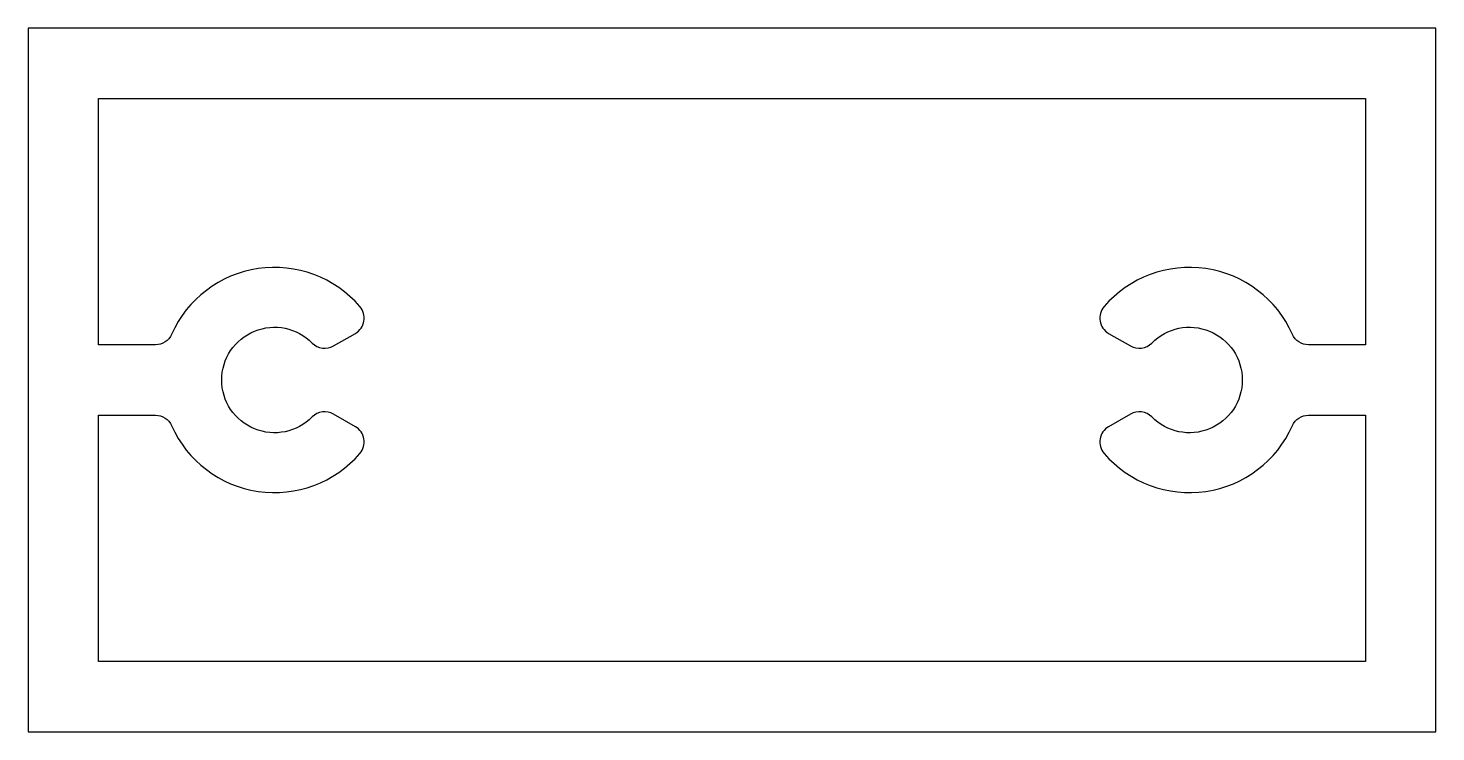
# Model space of a CAD drawing. Extents: x 708.3 to 748.3, y 390.7 to 410.7.
import ezdxf

# ---------------------------------------------------------------- set-up
doc = ezdxf.new("R2010")
doc.units = 0
doc.layers.get('0').update_dxf_attribs({"linetype": 'CONTINUOUS'})

msp = doc.modelspace()

# ---------------------------------------------------------------- linework, layer by layer
at = {"color": 0, "linetype": 'CONTINUOUS'}
msp.add_lwpolyline([(708.335, 410.694), (708.335, 390.694), (748.335, 390.694), (748.335, 410.694)], close=True, dxfattribs=at)
msp.add_lwpolyline([(739.658, 401.662, 0.341999), (740.265, 401.745, -2.445695), (740.265, 399.643, 0.341999), (739.658, 399.726), (739.037, 399.367, 0.469882), (738.908, 398.608, 0.550957), (744.26, 399.397, -0.29661), (744.717, 399.694), (746.335, 399.694), (746.335, 392.694), (710.335, 392.694), (710.335, 399.694), (711.953, 399.694, -0.29661), (712.41, 399.397, 0.550957), (717.762, 398.608, 0.469882), (717.633, 399.367), (717.012, 399.726, 0.341999), (716.405, 399.643, -2.445695), (716.405, 401.745, 0.341999), (717.012, 401.662), (717.633, 402.02, 0.469882), (717.762, 402.779, 0.550957), (712.41, 401.991, -0.29661), (711.953, 401.694), (710.335, 401.694), (710.335, 408.694), (746.335, 408.694), (746.335, 401.694), (744.717, 401.694, -0.29661), (744.26, 401.991, 0.550957), (738.908, 402.779, 0.469882), (739.037, 402.02)], format="xyb", close=True, dxfattribs=at)

doc.saveas('drawing.dxf')
